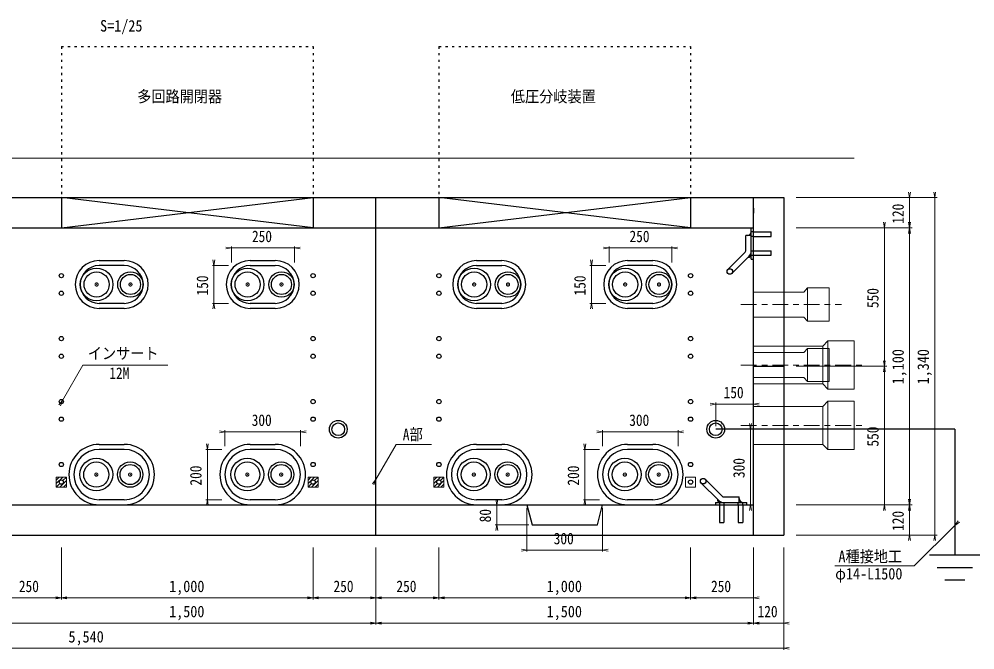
# Model space of a CAD drawing. Units: millimetres at full size, sheet at 1:25. Extents: x -4925 to 5056, y -3512 to 3512.
# Drawn here: x -1577 to 2221, y -2012 to 493 of the extents above; entities that cross this region are included whole.
import ezdxf
from ezdxf.enums import TextEntityAlignment as Align

# ---------------------------------------------------------------- set-up
doc = ezdxf.new("R2010")
doc.units = ezdxf.units.MM
doc.header["$LTSCALE"] = 25
doc.header["$PDMODE"] = 32
doc.header["$PDSIZE"] = 12.5
doc.linetypes.add('USER1', pattern=[1.05, 0.35, -0.7])
doc.linetypes.add('USER2', pattern=[5, 2.5, -0.8, 0.9, -0.8])
for name, color, linetype, lineweight in [('0-1_ﾚｲﾔ2', 5, 'Continuous', 25), ('0-2_ﾚｲﾔ3', 1, 'Continuous', 13), ('0-3_ﾚｲﾔ4', 6, 'Continuous', 25), ('0-C_ﾚｲﾔ13', 3, 'Continuous', 13), ('0-D_ﾚｲﾔ14', 4, 'USER2', 18), ('0-E_寸法', 3, 'Continuous', 13)]:
    doc.layers.add(name, color=color, linetype=linetype, lineweight=lineweight)
doc.layers.add('0-7_文字', color=3, linetype='Continuous')
doc.styles.add('ＭＳ ゴシック', font='')
doc.styles.get('ＭＳ ゴシック').set_extended_font_data('MS Gothic')

# ---------------------------------------------------------------- blocks, each defined once
blk = doc.blocks.new('open_arrow')
at = {"color": 0, "linetype": 'Continuous', "lineweight": -2}
blk.add_lwpolyline([(7.5, 1.25), (0, 0), (7.5, -1.25)], dxfattribs=at)

msp = doc.modelspace()

# ---------------------------------------------------------------- linework, layer by layer
at = {"layer": '0-1_ﾚｲﾔ2', "linetype": 'USER1'}
for p, q in [((-1408.76, 383.8), (-408.76, 383.8)), ((-1408.76, 383.8), (-1408.76, -216.2)), ((-408.76, 383.8), (-408.76, -216.2)), ((91.24, 383.8), (1091.24, 383.8)), ((91.24, 383.8), (91.24, -216.2)), ((1091.24, 383.8), (1091.24, -216.2))]:
    msp.add_line(p, q, dxfattribs=at)
at = {"layer": '0-1_ﾚｲﾔ2'}
for p, q in [((-4078.76, -216.2), (1461.24, -216.2)), ((-1408.76, -336.2), (-408.76, -216.2)), ((-408.76, -336.2), (-1408.76, -216.2)), ((-1408.76, -216.2), (-1408.76, -336.2)), ((-408.76, -216.2), (-408.76, -336.2)), ((-158.76, -1556.2), (-158.76, -216.2)), ((91.24, -336.2), (1091.24, -216.2)), ((1091.24, -336.2), (91.24, -216.2)), ((91.24, -216.2), (91.24, -336.2)), ((1091.24, -216.2), (1091.24, -336.2)), ((1341.24, -1556.2), (1341.24, -216.2)), ((1461.24, -216.2), (1461.24, -1556.2)), ((1341.24, -258.35), (1341.24, -278.35)), ((-3958.76, -336.2), (1341.24, -336.2)), ((1341.24, -886.2), (1461.24, -886.2)), ((-3958.76, -1436.2), (1341.24, -1436.2)), ((441.22, -1436.2), (461.22, -1516.2)), ((721.22, -1516.2), (741.22, -1436.2)), ((461.22, -1516.2), (721.22, -1516.2)), ((-4078.76, -1556.2), (1461.24, -1556.2))]:
    msp.add_line(p, q, dxfattribs=at)
for centre in [(-1408.76, -526.2), (-408.76, -526.2), (91.24, -526.2), (1091.24, -526.2), (-1408.76, -596.2), (-408.76, -596.2), (91.24, -596.2), (1091.24, -596.2), (-1408.76, -776.2), (-408.76, -776.2), (91.24, -776.2), (1091.24, -776.2), (-1408.76, -846.2), (-408.76, -846.2), (91.24, -846.2), (1091.24, -846.2), (-1408.76, -1026.2), (-408.76, -1026.2), (91.24, -1026.2), (1091.24, -1026.2), (-1408.76, -1096.2), (-408.76, -1096.2), (91.24, -1096.2), (1091.24, -1096.2), (-1408.76, -1276.2), (-408.76, -1276.2), (91.24, -1276.2), (1091.24, -1276.2), (-1408.76, -1346.2), (-408.76, -1346.2), (91.24, -1346.2), (1091.24, -1346.2)]:
    msp.add_circle(centre, 8.5, dxfattribs=at)
at = {"layer": '0-2_ﾚｲﾔ3'}
for p, q in [((1541.24, -591.2), (1341.24, -591.2)), ((1556.24, -575.2), (1541.24, -591.2)), ((1556.24, -575.2), (1556.24, -707.2)), ((1641.24, -575.2), (1556.24, -575.2)), ((1641.24, -707.2), (1641.24, -575.2)), ((1541.24, -691.2), (1341.24, -691.2)), ((1556.24, -707.2), (1541.24, -691.2)), ((1556.24, -707.2), (1641.24, -707.2)), ((1636.24, -785.2), (1616.24, -806.2)), ((1636.24, -977.2), (1636.24, -785.2)), ((1741.24, -785.2), (1636.24, -785.2)), ((1741.24, -977.2), (1741.24, -785.2)), ((1341.24, -806.2), (1616.24, -806.2)), ((1541.24, -831.2), (1341.24, -831.2)), ((1556.24, -815.2), (1556.24, -947.2)), ((1616.24, -956.2), (1616.24, -806.2)), ((1541.24, -931.2), (1341.24, -931.2)), ((1556.24, -947.2), (1541.24, -931.2)), ((1341.24, -956.2), (1616.24, -956.2)), ((1616.24, -956.2), (1636.24, -977.2)), ((1636.24, -977.2), (1741.24, -977.2)), ((1636.24, -1025.2), (1616.24, -1046.2)), ((1741.24, -1025.2), (1636.24, -1025.2)), ((1636.24, -1217.2), (1636.24, -1025.2)), ((1741.24, -1217.2), (1741.24, -1025.2)), ((1341.24, -1046.2), (1616.24, -1046.2)), ((1616.24, -1196.2), (1616.24, -1046.2)), ((1341.24, -1196.2), (1616.24, -1196.2)), ((1616.24, -1196.2), (1636.24, -1217.2)), ((1636.24, -1217.2), (1741.24, -1217.2)), ((-1402.9, -1326.2), (-1428.76, -1352.06)), ((-1417.04, -1326.2), (-1428.76, -1337.92)), ((-1388.76, -1326.2), (-1402.75, -1340.19)), ((-402.9, -1326.2), (-428.76, -1352.06)), ((-417.04, -1326.2), (-428.76, -1337.92)), ((-388.76, -1326.2), (-402.75, -1340.19)), ((97.1, -1326.2), (71.24, -1352.06)), ((82.96, -1326.2), (71.24, -1337.92)), ((111.24, -1326.2), (97.25, -1340.19)), ((-1428.76, -1366.2), (-1414.77, -1352.21)), ((-1414.62, -1366.2), (-1388.76, -1340.34)), ((-1400.48, -1366.2), (-1388.76, -1354.49)), ((-428.76, -1366.2), (-414.77, -1352.21)), ((-414.62, -1366.2), (-388.76, -1340.34)), ((-400.48, -1366.2), (-388.76, -1354.49)), ((71.24, -1366.2), (85.23, -1352.21)), ((85.38, -1366.2), (111.24, -1340.34)), ((99.52, -1366.2), (111.24, -1354.49))]:
    msp.add_line(p, q, dxfattribs=at)
msp.add_lwpolyline([(1556.24, -947.2), (1641.24, -947.2), (1641.24, -815.2), (1556.24, -815.2), (1541.24, -831.2)], dxfattribs=at)
for points in [[(-1388.76, -1326.2), (-1428.76, -1326.2), (-1428.76, -1366.2), (-1388.76, -1366.2)], [(-388.76, -1326.2), (-428.76, -1326.2), (-428.76, -1366.2), (-388.76, -1366.2)], [(111.24, -1326.2), (71.24, -1326.2), (71.24, -1366.2), (111.24, -1366.2)], [(1111.24, -1326.2), (1071.24, -1326.2), (1071.24, -1366.2), (1111.24, -1366.2)]]:
    msp.add_lwpolyline(points, close=True, dxfattribs=at)
at = {"layer": '0-3_ﾚｲﾔ4'}
for p, q in [((1332.24, -461.2), (1332.24, -336.2)), ((1332.24, -366.2), (1310.24, -366.2)), ((1310.24, -427.89), (1310.24, -366.2)), ((1341.24, -352.2), (1332.24, -352.2)), ((1341.24, -370.2), (1332.24, -370.2)), ((1341.24, -352.2), (1411.24, -352.2)), ((1341.24, -370.2), (1411.24, -370.2)), ((1411.24, -370.2), (1411.24, -352.2)), ((1307.9, -433.55), (1239.53, -501.91)), ((1323.45, -449.1), (1255.08, -517.47)), ((1332.24, -427.2), (1341.24, -427.2)), ((1332.24, -445.2), (1341.24, -445.2)), ((1341.24, -427.2), (1411.24, -427.2)), ((1341.24, -445.2), (1411.24, -445.2)), ((1411.24, -445.2), (1411.24, -427.2)), ((-1258.76, -466.2), (-1158.76, -466.2)), ((-1158.76, -486.2), (-1258.76, -486.2)), ((-658.76, -466.2), (-558.76, -466.2)), ((-658.76, -486.2), (-558.76, -486.2)), ((241.24, -466.2), (341.24, -466.2)), ((241.24, -486.2), (341.24, -486.2)), ((841.24, -466.2), (941.24, -466.2)), ((941.24, -486.2), (841.24, -486.2)), ((1332.24, -461.2), (1341.24, -461.2)), ((-1158.76, -636.2), (-1258.76, -636.2)), ((-558.76, -636.2), (-658.76, -636.2)), ((341.24, -636.2), (241.24, -636.2)), ((941.24, -636.2), (841.24, -636.2)), ((-1158.76, -656.2), (-1258.76, -656.2)), ((-558.76, -656.2), (-658.76, -656.2)), ((341.24, -656.2), (241.24, -656.2)), ((941.24, -656.2), (841.24, -656.2)), ((2140.77, -1136.2), (1191.24, -1136.2)), ((2140.77, -1136.2), (2140.77, -1636.2)), ((-1258.76, -1196.2), (-1158.76, -1196.2)), ((-658.76, -1196.2), (-558.76, -1196.2)), ((241.24, -1196.2), (341.24, -1196.2)), ((841.24, -1196.2), (941.24, -1196.2)), ((-1158.76, -1216.2), (-1258.76, -1216.2)), ((-558.76, -1216.2), (-658.76, -1216.2)), ((341.24, -1216.2), (241.24, -1216.2)), ((941.24, -1216.2), (841.24, -1216.2)), ((1201.83, -1418.42), (1133.46, -1350.05)), ((1217.38, -1402.86), (1149.02, -1334.49)), ((-1158.76, -1416.2), (-1258.76, -1416.2)), ((-558.76, -1416.2), (-658.76, -1416.2)), ((341.24, -1416.2), (241.24, -1416.2)), ((941.24, -1416.2), (841.24, -1416.2)), ((1189.73, -1427.2), (1189.73, -1436.2)), ((1189.73, -1427.2), (1314.73, -1427.2)), ((1205.73, -1427.2), (1205.73, -1436.2)), ((1205.73, -1436.2), (1205.73, -1506.2)), ((1223.04, -1405.2), (1284.73, -1405.2)), ((1223.73, -1427.2), (1223.73, -1436.2)), ((1223.73, -1436.2), (1223.73, -1506.2)), ((1280.73, -1436.2), (1280.73, -1427.2)), ((1284.73, -1427.2), (1284.73, -1405.2)), ((1298.73, -1436.2), (1298.73, -1427.2)), ((1298.73, -1436.2), (1298.73, -1506.2)), ((1314.73, -1436.2), (1314.73, -1427.2)), ((1205.73, -1506.2), (1223.73, -1506.2)), ((2240.77, -1636.2), (2040.77, -1636.2)), ((2210.77, -1686.2), (2070.77, -1686.2)), ((2180.77, -1736.2), (2100.77, -1736.2))]:
    msp.add_line(p, q, dxfattribs=at)
msp.add_lwpolyline([(1280.73, -1436.2), (1280.73, -1506.2), (1298.73, -1506.2)], dxfattribs=at)
for centre, radius in [((-1268.76, -561.2), 65), ((-1268.76, -561.2), 50), ((-1134.26, -561.2), 50.5), ((-1134.26, -561.2), 40), ((-668.76, -561.2), 65), ((-668.76, -561.2), 50), ((-534.26, -561.2), 50.5), ((-534.26, -561.2), 40), ((231.24, -561.2), 65), ((231.24, -561.2), 50), ((365.74, -561.2), 50.5), ((365.74, -561.2), 40), ((831.24, -561.2), 65), ((831.24, -561.2), 50), ((965.74, -561.2), 50.5), ((965.74, -561.2), 40), ((1247.31, -509.69), 11), ((-308.76, -1136.2), 35), ((1191.24, -1136.2), 35), ((-308.76, -1136.2), 25), ((1191.24, -1136.2), 25), ((-1269.88, -1316.2), 65), ((-669.88, -1316.2), 65), ((230.12, -1316.2), 65), ((830.12, -1316.2), 65), ((-1269.88, -1316.2), 50), ((-1135.38, -1316.2), 50.5), ((-1135.38, -1316.2), 40), ((-669.88, -1316.2), 50), ((-535.38, -1316.2), 50.5), ((-535.38, -1316.2), 40), ((230.12, -1316.2), 50), ((364.62, -1316.2), 50.5), ((364.62, -1316.2), 40), ((830.12, -1316.2), 50), ((964.62, -1316.2), 50.5), ((964.62, -1316.2), 40), ((1141.24, -1342.27), 11)]:
    msp.add_circle(centre, radius, dxfattribs=at)
for centre, radius, start, end in [((1316.24, -350.2), 16, 270, 0.00001), ((1302.24, -427.89), 8, 314.99999, 0.00001), ((1320.24, -441.2), 12, 265.90626, 0.00001), ((1302.24, -427.89), 30, 314.99999, 0.00001), ((-1258.76, -561.2), 95, 90, 270), ((-1258.76, -561.2), 75, 90, 270), ((-1158.76, -561.2), 95, 270, 89.99999), ((-1158.76, -561.2), 75, 270, 89.99999), ((-658.76, -561.2), 95, 90, 270), ((-658.76, -561.2), 75, 90, 270), ((-558.76, -561.2), 95, 270, 89.99999), ((-558.76, -561.2), 75, 270, 89.99999), ((241.24, -561.2), 95, 90, 270), ((241.24, -561.2), 75, 90, 270), ((341.24, -561.2), 95, 270, 89.99999), ((341.24, -561.2), 75, 270, 89.99999), ((841.24, -561.2), 95, 90, 270), ((841.24, -561.2), 75, 90, 270), ((941.24, -561.2), 95, 270, 89.99999), ((941.24, -561.2), 75, 270, 89.99999), ((-1258.76, -1316.2), 120, 90, 270), ((-1158.76, -1316.2), 120, 270, 89.99999), ((-658.76, -1316.2), 120, 90, 270), ((-558.76, -1316.2), 120, 270, 89.99999), ((241.24, -1316.2), 120, 90, 270), ((341.24, -1316.2), 120, 270, 89.99999), ((841.24, -1316.2), 120, 90, 270), ((941.24, -1316.2), 120, 270, 89.99999), ((-1258.76, -1316.2), 100, 90, 270), ((-1158.76, -1316.2), 100, 270, 89.99999), ((-658.76, -1316.2), 100, 90, 270), ((-558.76, -1316.2), 100, 270, 89.99999), ((241.24, -1316.2), 100, 90, 270), ((341.24, -1316.2), 100, 270, 89.99999), ((841.24, -1316.2), 100, 90, 270), ((941.24, -1316.2), 100, 270, 89.99999), ((1223.04, -1397.2), 8, 225, 270), ((1209.73, -1415.2), 12, 175.90625, 270), ((1223.04, -1397.2), 30, 225, 270), ((1300.73, -1411.2), 16, 180.00001, 270)]:
    msp.add_arc(centre, radius, start, end, dxfattribs=at)
at = {"layer": '0-C_ﾚｲﾔ13'}
for p, q in [((-4358.76, -60.2), (1741.24, -60.2)), ((1511.24, -216.2), (2071.24, -216.2)), ((1961.24, -216.2), (1961.24, -1556.2)), ((2061.24, -216.2), (2061.24, -1556.2)), ((1511.24, -336.2), (1971.24, -336.2)), ((1861.24, -336.2), (1861.24, -1436.2)), ((-732.64, -473.74), (-732.64, -410.2)), ((-732.64, -416.2), (-482.64, -416.2)), ((-482.64, -473.74), (-482.64, -410.2)), ((767.36, -473.74), (767.36, -410.2)), ((767.36, -416.2), (1017.36, -416.2)), ((1017.36, -473.74), (1017.36, -410.2)), ((-745.14, -486.24), (-808.64, -486.24)), ((-802.64, -486.24), (-802.64, -636.19)), ((754.86, -486.24), (691.36, -486.24)), ((697.36, -486.24), (697.36, -636.19)), ((-745.14, -636.19), (-808.64, -636.19)), ((754.86, -636.19), (691.36, -636.19)), ((-1323.69, -881.96), (-985.47, -881.96)), ((1511.24, -886.2), (1871.24, -886.2)), ((1191.24, -1123.7), (1191.24, -1030.21)), ((1191.24, -1036.21), (1341.24, -1036.21)), ((1341.24, -1123.7), (1341.24, -1030.21)), ((1314.73, -1136.2), (1341.24, -1136.2)), ((1329.29, -1136.2), (1329.29, -1436.2)), ((-758.76, -1203.74), (-758.76, -1140.2)), ((-758.76, -1146.2), (-458.76, -1146.2)), ((-458.76, -1203.74), (-458.76, -1140.2)), ((741.24, -1203.74), (741.24, -1140.2)), ((741.24, -1146.2), (1041.24, -1146.2)), ((1041.24, -1203.74), (1041.24, -1140.2)), ((-77.93, -1196.2), (62.07, -1196.2)), ((-771.26, -1216.24), (-834.76, -1216.24)), ((-828.76, -1216.24), (-828.76, -1416.19)), ((728.74, -1216.24), (665.24, -1216.24)), ((671.24, -1216.24), (671.24, -1416.19)), ((-771.26, -1416.19), (-834.76, -1416.19)), ((448.72, -1436.2), (315.22, -1436.2)), ((321.22, -1436.2), (321.22, -1516.2)), ((728.74, -1416.19), (665.24, -1416.19)), ((1314.73, -1436.2), (1341.24, -1436.2)), ((1511.24, -1436.2), (1971.24, -1436.2)), ((441.22, -1448.7), (441.22, -1622.2)), ((741.22, -1448.7), (741.22, -1622.2)), ((448.72, -1516.2), (315.22, -1516.2)), ((1511.24, -1556.2), (2071.24, -1556.2)), ((-1408.76, -1606.2), (-1408.76, -1812)), ((-408.76, -1606.2), (-408.76, -1812)), ((-158.76, -1606.2), (-158.76, -1912)), ((91.24, -1606.2), (91.24, -1812)), ((441.22, -1616.2), (741.22, -1616.2)), ((1091.24, -1606.2), (1091.24, -1812)), ((1341.24, -1606.2), (1341.24, -1912)), ((1461.24, -1606.2), (1461.24, -2012.4)), ((1979.84, -1679.02), (1664.93, -1679.02)), ((-4078.76, -1906), (1461.24, -1906)), ((-4078.76, -2006.2), (1461.24, -2006.2))]:
    msp.add_line(p, q, dxfattribs=at)
msp.add_lwpolyline([(-3958.76, -1806), (-3758.76, -1806), (-3258.76, -1806), (-3008.76, -1806), (-1908.76, -1806), (-1658.76, -1806), (-1408.76, -1806), (-408.76, -1806), (-158.76, -1806), (91.24, -1806), (1091.24, -1806), (1341.24, -1806)], dxfattribs=at)
at = {"layer": '0-D_ﾚｲﾔ14'}
for p, q in [((1291.24, -641.2), (1691.24, -641.2)), ((1291.24, -881.2), (1791.24, -881.2)), ((1291.24, -1121.2), (1791.24, -1121.2))]:
    msp.add_line(p, q, dxfattribs=at)
for p in [(-1268.76, -561.2), (-1134.26, -561.2), (-668.76, -561.2), (-534.26, -561.2), (231.24, -561.2), (365.74, -561.2), (831.24, -561.2), (965.74, -561.2), (-1269.88, -1316.2), (-1135.38, -1316.2), (-669.88, -1316.2), (-535.38, -1316.2), (230.12, -1316.2), (364.62, -1316.2), (830.12, -1316.2), (964.62, -1316.2)]:
    msp.add_point(p, dxfattribs=at)
at = {"layer": '0-E_寸法'}
for p, q in [((1961.24, -336.2), (1961.24, -216.2)), ((2061.24, -1556.2), (2061.24, -216.2)), ((1861.24, -886.2), (1861.24, -336.2)), ((1961.24, -1436.2), (1961.24, -336.2)), ((-732.64, -416.2), (-482.64, -416.2)), ((767.36, -416.2), (1017.36, -416.2)), ((-802.64, -636.19), (-802.64, -486.24)), ((697.36, -636.19), (697.36, -486.24)), ((-1404.52, -1021.96), (-1323.69, -881.96)), ((1861.24, -1436.2), (1861.24, -886.2)), ((1191.24, -1036.21), (1341.24, -1036.21)), ((1329.29, -1436.2), (1329.29, -1136.2)), ((-758.76, -1146.2), (-458.76, -1146.2)), ((741.24, -1146.2), (1041.24, -1146.2)), ((-158.76, -1336.2), (-77.93, -1196.2)), ((-828.76, -1416.19), (-828.76, -1216.24)), ((671.24, -1416.19), (671.24, -1216.24)), ((321.22, -1516.2), (321.22, -1436.2)), ((1961.24, -1556.2), (1961.24, -1436.2)), ((2140.77, -1518.09), (1979.84, -1679.02)), ((441.22, -1616.2), (741.22, -1616.2)), ((-1658.76, -1806), (-1408.76, -1806)), ((-1408.76, -1806), (-408.76, -1806)), ((-408.76, -1806), (-158.76, -1806)), ((-158.76, -1806), (91.24, -1806)), ((91.24, -1806), (1091.24, -1806)), ((1091.24, -1806), (1341.24, -1806)), ((-1658.76, -1906), (-158.76, -1906)), ((-158.76, -1906), (1341.24, -1906)), ((1341.24, -1906), (1461.24, -1906)), ((-4078.76, -2006.2), (1461.24, -2006.2))]:
    msp.add_line(p, q, dxfattribs=at)

# ---------------------------------------------------------------- block references
at = {"layer": '0-E_寸法', "xscale": 2.96, "yscale": 2.96}
for p, rotation in [((1961.24, -216.2), 90), ((2061.24, -216.2), 90), ((1861.24, -336.2), 90), ((1961.24, -336.2), 90), ((1961.24, -336.2), 270), ((-732.64, -416.2), 180), ((767.36, -416.2), 180), ((-802.64, -486.24), 90), ((697.36, -486.24), 90), ((-802.64, -636.19), 270), ((697.36, -636.19), 270), ((1861.24, -886.2), 90), ((1861.24, -886.2), 270), ((-1404.52, -1021.96), 240), ((1191.24, -1036.21), 180), ((1329.29, -1136.2), 90), ((-758.76, -1146.2), 180), ((741.24, -1146.2), 180), ((-828.76, -1216.24), 90), ((671.24, -1216.24), 90), ((-158.76, -1336.2), 240), ((-828.76, -1416.19), 270), ((321.22, -1436.2), 90), ((671.24, -1416.19), 270), ((1329.29, -1436.2), 270), ((1861.24, -1436.2), 270), ((1961.24, -1436.2), 90), ((1961.24, -1436.2), 270), ((321.22, -1516.2), 270), ((2140.77, -1518.09), 45), ((1961.24, -1556.2), 270), ((2061.24, -1556.2), 270), ((441.22, -1616.2), 180), ((-1408.76, -1806), 180), ((-408.76, -1806), 180), ((-158.76, -1806), 180), ((91.24, -1806), 180), ((1091.24, -1806), 180), ((-158.76, -1906), 180), ((1341.24, -1906), 180)]:
    msp.add_blockref('open_arrow', p, dxfattribs=dict(at, rotation=rotation))
for p in [(-482.64, -416.2), (1017.36, -416.2), (1341.24, -1036.21), (-458.76, -1146.2), (1041.24, -1146.2), (741.22, -1616.2), (-1408.76, -1806), (-408.76, -1806), (-158.76, -1806), (91.24, -1806), (1091.24, -1806), (1341.24, -1806), (-158.76, -1906), (1341.24, -1906), (1461.24, -1906), (1461.24, -2006.2)]:
    msp.add_blockref('open_arrow', p, dxfattribs=at)

# ---------------------------------------------------------------- texts
at = {"layer": '0-7_文字', "style": 'ＭＳ ゴシック'}
for s, width, p in [('S=1/25', 0.9, (-1254.89, 429.32)), ('多回路開閉器', 0.9, (-1107.46, 148.8)), ('低圧分岐装置', 0.9, (377.05, 148.8)), ('インサート', 0.9, (-1303.69, -871.29)), ('12M', 0.85, (-1218.2, -950.16)), ('A部', 0.85, (-52.16, -1193.45)), ('A種接地工', 0.9, (1678.76, -1677.88)), ('φ14-L1500', 0.9, (1665.79, -1746.6))]:
    msp.add_text(s, height=45.82, dxfattribs=dict(at, width=width)).set_placement(p, align=Align.BOTTOM_LEFT)
at = {"layer": '0-E_寸法', "style": 'ＭＳ ゴシック'}
for s, width, p in [('120', 0.85, (1951.86, -319.95)), ('150', 0.85, (-812.02, -604.96)), ('150', 0.85, (687.99, -604.96)), ('550', 0.85, (1851.86, -654.95)), ('1,100', 0.9, (1951.86, -958.08)), ('1,340', 0.9, (2051.86, -958.08)), ('550', 0.85, (1851.86, -1204.95)), ('200', 0.85, (-838.14, -1359.96)), ('200', 0.85, (661.87, -1359.96)), ('300', 0.85, (1319.91, -1329.95)), ('80', 0.85, (311.84, -1505.89)), ('120', 0.85, (1951.86, -1539.95))]:
    msp.add_text(s, height=45.82, rotation=90, dxfattribs=dict(at, width=width)).set_placement(p, align=Align.BOTTOM_LEFT)
for s, width, p in [('250', 0.85, (-651.39, -406.83)), ('250', 0.85, (848.61, -406.83)), ('150', 0.85, (1222.49, -1026.83)), ('300', 0.85, (-652.51, -1136.83)), ('300', 0.85, (847.49, -1136.83)), ('300', 0.85, (547.47, -1606.83)), ('250', 0.85, (-1577.51, -1796.63)), ('1,000', 0.9, (-980.63, -1796.63)), ('250', 0.85, (-327.51, -1796.63)), ('250', 0.85, (-77.51, -1796.63)), ('1,000', 0.9, (519.37, -1796.63)), ('250', 0.85, (1172.49, -1796.63)), ('1,500', 0.9, (-980.63, -1896.63)), ('1,500', 0.9, (519.37, -1896.63)), ('120', 0.85, (1357.49, -1896.63)), ('5,540', 0.9, (-1380.63, -1996.83))]:
    msp.add_text(s, height=45.82, dxfattribs=dict(at, width=width)).set_placement(p, align=Align.BOTTOM_LEFT)

doc.saveas('drawing.dxf')
